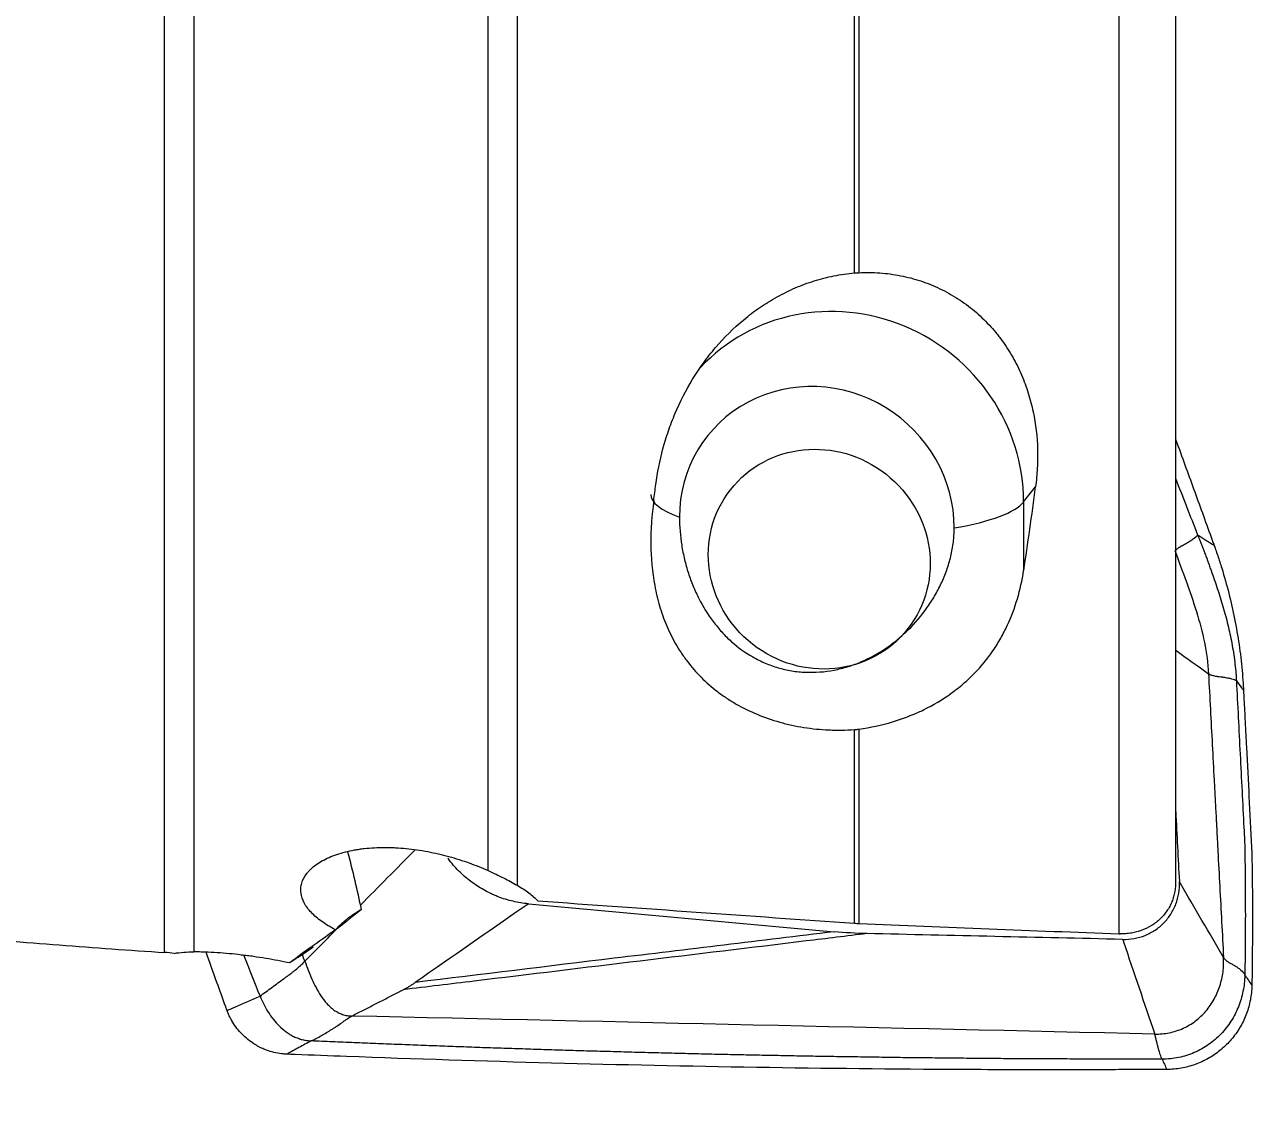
# Model space of a CAD drawing. Header units: millimetres. Extents: x -22 to 182, y -36 to 47.
# Drawn here: x 158.56 to 170, y -10.38 to -0.21 of the extents above; entities that cross this region are included whole.
import ezdxf

# ---------------------------------------------------------------- set-up
doc = ezdxf.new("R2010")
doc.units = ezdxf.units.MM
doc.layers.add('1', color=4, linetype='Continuous')
doc.layers.add('SK2', color=7, linetype='Continuous')
doc.styles.add('iso_b_vert', font='simplex.shx')
doc.dimstyles.get("Standard").update_dxf_attribs({"dimtxt": 0.18, "dimasz": 0.18, "dimexe": 0.18, "dimexo": 0.0625, "dimgap": 0.09, "dimtad": 1, "dimzin": 0, "dimdsep": 52, "dimtxsty": 'Standard', "dimcen": 0.09, "dimadec": 0, "dimazin": 0, "dimtfac": 1, "dimtdec": 4, "dimtofl": 0, "dimtmove": 0, "dimatfit": 3, "dimfxl": 1, "dimtolj": 1, "dimtzin": 0, "dimarcsym": 0})

# ---------------------------------------------------------------- blocks, each defined once
blk = doc.blocks.new('_U2')
at = {"layer": 'SK2', "lineweight": 13}
for p, q in [((51, -11.58425), (51, -27.75)), ((170, -11.5875), (170, -27.75)), ((170, -25.75), (51, -25.75))]:
    blk.add_line(p, q, dxfattribs=at)
at = {"layer": 'SK2', "lineweight": 18}
for points in [[(51, -25.75), (54.499998, -25.289216), (54.500002, -26.210784)], [(170, -25.75), (166.500002, -26.210784), (166.499998, -25.289216)]]:
    blk.add_solid(points, dxfattribs=at)
at = {"layer": 'SK2', "lineweight": 18, "char_height": 3.5, "attachment_point": 7, "line_spacing_factor": 1.084337, "style": 'iso_b_vert'}
for s, insert in [('\\W0.7298;OHX =', (99.891635, -24.717366)), ('\\W0.5391;119', (116.4327, -24.717366))]:
    blk.add_mtext(s, dxfattribs=dict(at, insert=insert))

msp = doc.modelspace()

# ---------------------------------------------------------------- linework, layer by layer
at = {"layer": '1', "lineweight": 13}
for p, q in [((159.863, -8.859), (159.863, 5.049)), ((160.136, 5.046), (160.136, -8.853)), ((162.877, -8.096), (162.877, 5.125)), ((163.149, 5.127), (163.149, -8.233)), ((166.291, -2.527), (166.291, 5.087)), ((166.333, 5.086), (166.333, -2.525)), ((168.757, -8.685), (168.757, 5.022)), ((167.868, -4.661), (167.979, -4.519)), ((167.868, -4.661), (167.868, -5.301)), ((166.291, -8.586), (166.291, -6.782)), ((166.333, -6.778), (166.333, -8.589))]:
    msp.add_line(p, q, dxfattribs=at)
at = {"layer": '1', "lineweight": 18}
for p, q in [((169.285, -8.207), (169.285, 4.841)), ((163.254, -8.405), (166.101, -8.666))]:
    msp.add_line(p, q, dxfattribs=at)
at = {"layer": '1', "lineweight": 13}
for major_axis, ratio, start_param, end_param in [((1.378, -1.079), 0.959505, 0.644259, 3.058965), ((-1.75, 0), 0.225226, 0.00001, 0.558935), ((-1.75, 0), 0.225226, 2.233592, 2.96706)]:
    msp.add_ellipse((166.144, -4.593), major_axis=major_axis, ratio=ratio, start_param=start_param, end_param=end_param, dxfattribs=at)
at = {"layer": '1', "lineweight": 18}
for centre, major_axis, ratio, start_param, end_param in [((165.941, -4.853), (-1.024, 0.801), 0.959505, -2.497334, 0.644259), ((163.166, 0), (0.392, 9.581), 0.171519, -2.07037, -2.052653), ((166.708, -0.016), (0.391, 9.566), 0.171522, -2.149129, -2.053938), ((159.378, -11.79), (13.392, 10.78), 0.068074, 1.342195, 1.359215), ((162.216, -9.622), (3.203, 2.032), 0.319151, 1.671767, 1.706223)]:
    msp.add_ellipse(centre, major_axis=major_axis, ratio=ratio, start_param=start_param, end_param=end_param, dxfattribs=at)
msp.add_ellipse((165.963, -5.194), major_axis=(-0.827, 0.647), ratio=0.959505, dxfattribs=at)
for points, knots in [([(164.441, -4.499), (164.455, -4.388), (164.477, -4.277), (164.522, -4.11), (164.539, -4.055), (164.567, -3.972), (164.577, -3.945), (164.598, -3.89), (164.609, -3.862), (164.667, -3.726), (164.721, -3.62), (164.815, -3.467), (164.848, -3.417), (164.901, -3.343), (164.919, -3.318), (164.957, -3.27), (164.977, -3.246), (165.077, -3.129), (165.165, -3.042), (165.308, -2.923), (165.357, -2.885), (165.435, -2.832), (165.461, -2.815), (165.515, -2.782), (165.543, -2.766), (165.625, -2.72), (165.682, -2.692), (165.797, -2.642), (165.856, -2.62), (165.976, -2.583), (166.037, -2.567), (166.131, -2.548), (166.163, -2.543), (166.227, -2.534), (166.259, -2.53), (166.291, -2.527)], [0, 0, 0, 0, 0.125, 0.125, 0.1875, 0.1875, 0.21875, 0.21875, 0.25, 0.25, 0.375, 0.375, 0.4375, 0.4375, 0.46875, 0.46875, 0.5, 0.5, 0.625, 0.625, 0.6875, 0.6875, 0.71875, 0.71875, 0.75, 0.75, 0.8125, 0.8125, 0.875, 0.875, 0.9375, 0.9375, 0.96875, 0.96875, 1, 1, 1, 1]), ([(166.333, -2.525), (166.398, -2.521), (166.529, -2.523), (166.657, -2.54), (166.752, -2.559), (166.784, -2.566), (166.831, -2.578), (166.847, -2.583), (166.878, -2.592), (166.956, -2.616), (167.09, -2.67), (167.201, -2.733), (167.282, -2.785), (167.309, -2.803), (167.36, -2.841), (167.385, -2.861), (167.458, -2.922), (167.503, -2.965), (167.567, -3.034), (167.598, -3.07), (167.628, -3.106), (167.647, -3.131), (167.656, -3.144), (167.703, -3.207), (167.736, -3.259), (167.797, -3.366), (167.824, -3.421), (167.86, -3.505), (167.871, -3.533), (167.892, -3.59), (167.902, -3.619), (167.929, -3.706), (167.944, -3.763), (167.981, -3.937), (167.994, -4.054), (167.998, -4.201), (167.998, -4.23), (167.997, -4.288), (167.996, -4.318), (167.992, -4.405), (167.986, -4.462), (167.979, -4.519)], [0, 0, 0, 0, 0.0625, 0.125, 0.125, 0.15625, 0.15625, 0.171875, 0.171875, 0.1875, 0.25, 0.3125, 0.3125, 0.34375, 0.34375, 0.375, 0.375, 0.4375, 0.4375, 0.46875, 0.484375, 0.484375, 0.5, 0.5, 0.5625, 0.5625, 0.625, 0.625, 0.65625, 0.65625, 0.6875, 0.6875, 0.75, 0.75, 0.875, 0.875, 0.90625, 0.90625, 0.9375, 0.9375, 1, 1, 1, 1]), ([(169.284, -4.077), (169.292, -4.099), (169.356, -4.274), (169.472, -4.596), (169.583, -4.9), (169.64, -5.058), (169.642, -5.065)], [0, 0, 0, 0, 0.068246, 0.52477, 0.981293, 1, 1, 1, 1]), ([(164.421, -4.648), (164.402, -4.784), (164.393, -4.918), (164.395, -5.182), (164.406, -5.312), (164.436, -5.472), (164.443, -5.504), (164.458, -5.567), (164.466, -5.598), (164.493, -5.691), (164.514, -5.751), (164.564, -5.869), (164.592, -5.926), (164.64, -6.01), (164.657, -6.038), (164.684, -6.079), (164.694, -6.092), (164.713, -6.119), (164.761, -6.185), (164.815, -6.247), (164.909, -6.341), (164.96, -6.386), (165.028, -6.438), (165.042, -6.449), (165.071, -6.469), (165.085, -6.479), (165.129, -6.508), (165.159, -6.527), (165.252, -6.58), (165.316, -6.611), (165.451, -6.668), (165.522, -6.692), (165.614, -6.718), (165.632, -6.723), (165.67, -6.732), (165.726, -6.745), (165.783, -6.756), (165.897, -6.774), (165.975, -6.782), (166.073, -6.786), (166.092, -6.787), (166.132, -6.787), (166.152, -6.787), (166.211, -6.787), (166.251, -6.785), (166.291, -6.782)], [0, 0, 0, 0, 0.125, 0.125, 0.25, 0.25, 0.28125, 0.28125, 0.3125, 0.3125, 0.375, 0.375, 0.4375, 0.4375, 0.46875, 0.46875, 0.484375, 0.484375, 0.5, 0.5625, 0.5625, 0.625, 0.625, 0.640625, 0.640625, 0.65625, 0.65625, 0.6875, 0.6875, 0.75, 0.75, 0.8125, 0.8125, 0.828125, 0.828125, 0.84375, 0.875, 0.875, 0.9375, 0.9375, 0.953125, 0.953125, 0.96875, 0.96875, 1, 1, 1, 1]), ([(164.66, -4.802), (164.66, -4.89), (164.668, -4.978), (164.685, -5.087), (164.689, -5.109), (164.698, -5.153), (164.703, -5.175), (164.718, -5.239), (164.73, -5.282), (164.757, -5.365), (164.772, -5.405), (164.805, -5.485), (164.823, -5.524), (164.881, -5.638), (164.925, -5.709), (164.988, -5.793), (165.001, -5.809), (165.027, -5.841), (165.041, -5.857), (165.083, -5.904), (165.113, -5.933), (165.205, -6.016), (165.272, -6.064), (165.363, -6.116), (165.382, -6.126), (165.42, -6.145), (165.44, -6.154), (165.499, -6.179), (165.579, -6.208), (165.663, -6.227), (165.728, -6.238), (165.75, -6.241), (165.794, -6.245), (165.815, -6.247), (165.925, -6.251), (166.013, -6.245), (166.123, -6.224), (166.145, -6.219), (166.188, -6.208), (166.21, -6.202), (166.274, -6.182), (166.315, -6.167), (166.377, -6.14), (166.397, -6.131), (166.437, -6.111), (166.457, -6.101), (166.516, -6.068), (166.554, -6.045), (166.627, -5.995), (166.662, -5.968), (166.714, -5.926), (166.73, -5.911), (166.763, -5.881), (166.78, -5.866), (166.858, -5.788), (166.915, -5.721), (166.992, -5.613), (167.016, -5.576), (167.05, -5.518), (167.06, -5.498), (167.081, -5.459), (167.091, -5.439), (167.119, -5.379), (167.136, -5.338), (167.166, -5.254), (167.179, -5.211), (167.2, -5.123), (167.208, -5.079), (167.218, -4.992), (167.221, -4.948), (167.221, -4.904)], [0, 0, 0, 0, 0.0625, 0.0625, 0.078125, 0.078125, 0.09375, 0.09375, 0.125, 0.125, 0.15625, 0.15625, 0.1875, 0.1875, 0.25, 0.25, 0.265625, 0.265625, 0.28125, 0.28125, 0.3125, 0.3125, 0.375, 0.375, 0.390625, 0.390625, 0.40625, 0.40625, 0.4375, 0.46875, 0.46875, 0.484375, 0.484375, 0.5, 0.5, 0.5625, 0.5625, 0.578125, 0.578125, 0.59375, 0.59375, 0.625, 0.625, 0.640625, 0.640625, 0.65625, 0.65625, 0.6875, 0.6875, 0.71875, 0.71875, 0.734375, 0.734375, 0.75, 0.75, 0.8125, 0.8125, 0.84375, 0.84375, 0.859375, 0.859375, 0.875, 0.875, 0.90625, 0.90625, 0.9375, 0.9375, 0.96875, 0.96875, 1, 1, 1, 1]), ([(169.279, -5.119), (169.281, -5.115), (169.289, -5.105), (169.308, -5.09), (169.327, -5.078), (169.337, -5.072), (169.344, -5.068), (169.354, -5.063), (169.368, -5.055), (169.392, -5.041), (169.42, -5.024), (169.458, -4.998), (169.48, -4.98), (169.491, -4.969)], [0, 0, 0, 0, 0.125, 0.25, 0.3125, 0.34375, 0.359375, 0.375, 0.4375, 0.5, 0.625, 0.75, 1, 1, 1, 1]), ([(169.491, -4.969), (169.496, -4.983), (169.507, -5.011), (169.523, -5.052), (169.539, -5.093), (169.554, -5.134), (169.57, -5.176), (169.585, -5.217), (169.6, -5.259), (169.62, -5.314), (169.645, -5.384), (169.673, -5.467), (169.7, -5.551), (169.725, -5.636), (169.749, -5.72), (169.771, -5.806), (169.791, -5.891), (169.808, -5.977), (169.823, -6.064), (169.835, -6.151), (169.843, -6.223), (169.848, -6.281), (169.849, -6.31), (169.85, -6.325)], [0, 0, 0, 0, 0.03125, 0.0625, 0.09375, 0.125, 0.15625, 0.1875, 0.21875, 0.25, 0.3125, 0.375, 0.4375, 0.5, 0.5625, 0.625, 0.6875, 0.75, 0.8125, 0.875, 0.9375, 0.96875, 1, 1, 1, 1]), ([(169.642, -5.065), (169.647, -5.077), (169.659, -5.109), (169.683, -5.18), (169.727, -5.316), (169.782, -5.512), (169.836, -5.75), (169.877, -5.99), (169.901, -6.19), (169.912, -6.331), (169.915, -6.393), (169.916, -6.414), (169.916, -6.415)], [0, 0, 0, 0, 0.029563, 0.073545, 0.161507, 0.337432, 0.513357, 0.689282, 0.865207, 0.953169, 0.99715, 1, 1, 1, 1]), ([(166.333, -6.778), (166.441, -6.763), (166.545, -6.74), (166.695, -6.695), (166.745, -6.678), (166.817, -6.65), (166.841, -6.64), (166.889, -6.619), (166.912, -6.609), (167.026, -6.553), (167.111, -6.502), (167.21, -6.431), (167.229, -6.417), (167.268, -6.387), (167.286, -6.372), (167.341, -6.325), (167.375, -6.293), (167.473, -6.193), (167.531, -6.122), (167.595, -6.028), (167.608, -6.009), (167.632, -5.97), (167.666, -5.912), (167.697, -5.853), (167.753, -5.732), (167.784, -5.649), (167.835, -5.478), (167.854, -5.391), (167.868, -5.301)], [0, 0, 0, 0, 0.125, 0.125, 0.1875, 0.1875, 0.21875, 0.21875, 0.25, 0.25, 0.375, 0.375, 0.40625, 0.40625, 0.4375, 0.4375, 0.5, 0.5, 0.625, 0.625, 0.65625, 0.65625, 0.6875, 0.75, 0.75, 0.875, 0.875, 1, 1, 1, 1]), ([(169.591, -6.263), (169.595, -6.266), (169.607, -6.271), (169.632, -6.278), (169.653, -6.282), (169.665, -6.285), (169.672, -6.286), (169.684, -6.287), (169.697, -6.289), (169.714, -6.291), (169.739, -6.295), (169.771, -6.3), (169.819, -6.31), (169.841, -6.319), (169.85, -6.325)], [0, 0, 0, 0, 0.125, 0.25, 0.3125, 0.34375, 0.359375, 0.375, 0.4375, 0.46875, 0.5, 0.625, 0.75, 1, 1, 1, 1]), ([(169.591, -6.263), (169.602, -6.483), (169.62, -6.813), (169.64, -7.198), (169.652, -7.419), (169.658, -7.543), (169.663, -7.625), (169.665, -7.666), (169.667, -7.701), (169.668, -7.728), (169.669, -7.749), (169.67, -7.77), (169.672, -7.797), (169.674, -7.845), (169.682, -7.997), (169.695, -8.244), (169.713, -8.575), (169.725, -8.795), (169.73, -8.905)], [0, 0, 0, 0, 0.25, 0.375, 0.4375, 0.5, 0.515625, 0.53125, 0.546875, 0.554688, 0.5625, 0.570312, 0.578125, 0.59375, 0.625, 0.75, 0.875, 1, 1, 1, 1]), ([(169.85, -6.325), (169.862, -6.554), (169.879, -6.897), (169.903, -7.355), (169.916, -7.612), (169.924, -7.771), (169.926, -7.813), (169.927, -7.835), (169.928, -7.843), (169.928, -7.849), (169.928, -7.85), (169.928, -7.852), (169.928, -7.853), (169.928, -7.855), (169.929, -7.856), (169.929, -7.859), (169.929, -7.862), (169.929, -7.866), (169.929, -7.872), (169.929, -7.876), (169.929, -7.883), (169.929, -7.895), (169.93, -7.92), (169.93, -7.968), (169.932, -8.125), (169.935, -8.496), (169.933, -8.839), (169.929, -9.067)], [0, 0, 0, 0, 0.25, 0.375, 0.5, 0.53125, 0.546875, 0.546875, 0.554687, 0.554687, 0.555664, 0.555664, 0.556641, 0.556641, 0.558594, 0.558594, 0.560547, 0.5625, 0.5625, 0.566406, 0.566406, 0.570312, 0.578125, 0.59375, 0.625, 0.75, 1, 1, 1, 1]), ([(169.916, -6.415), (169.917, -6.434), (169.919, -6.462), (169.924, -6.56), (169.932, -6.718), (169.947, -7.024), (169.964, -7.34), (169.978, -7.616), (169.986, -7.774), (169.99, -7.858), (169.993, -7.908), (169.993, -7.923), (169.994, -7.935), (169.995, -7.945), (169.995, -7.955), (169.995, -7.967), (169.995, -7.987), (169.996, -8.041), (169.998, -8.169), (170, -8.367), (170, -8.604), (169.999, -8.841), (169.997, -9.008), (169.996, -9.107), (169.995, -9.132), (169.995, -9.15), (169.995, -9.159), (169.995, -9.162)], [0, 0, 0, 0, 0.020172, 0.030957, 0.106451, 0.19273, 0.365288, 0.451567, 0.494707, 0.537846, 0.543238, 0.548631, 0.554023, 0.55672, 0.559416, 0.564808, 0.570201, 0.580986, 0.624125, 0.710404, 0.796683, 0.882962, 0.969241, 0.980026, 0.990811, 0.996203, 1, 1, 1, 1]), ([(161.455, -8.648), (161.444, -8.642), (161.432, -8.636), (161.41, -8.623), (161.399, -8.617), (161.367, -8.597), (161.347, -8.584), (161.291, -8.544), (161.258, -8.516), (161.217, -8.473), (161.204, -8.458), (161.182, -8.428), (161.172, -8.413), (161.148, -8.367), (161.138, -8.336), (161.133, -8.298), (161.132, -8.29), (161.131, -8.274), (161.132, -8.266), (161.134, -8.243), (161.136, -8.228), (161.15, -8.182), (161.165, -8.152), (161.193, -8.116), (161.199, -8.109), (161.212, -8.095), (161.219, -8.088), (161.24, -8.068), (161.272, -8.042), (161.309, -8.018), (161.35, -7.995), (161.372, -7.984), (161.441, -7.953), (161.492, -7.936), (161.575, -7.915), (161.603, -7.909), (161.648, -7.901), (161.663, -7.899), (161.693, -7.894), (161.708, -7.892), (161.785, -7.883), (161.849, -7.88), (161.931, -7.88), (161.948, -7.88), (161.981, -7.881), (162.031, -7.883), (162.114, -7.889), (162.181, -7.897), (162.248, -7.907), (162.281, -7.913), (162.382, -7.932), (162.447, -7.947), (162.543, -7.973), (162.575, -7.983), (162.638, -8.003), (162.669, -8.013), (162.761, -8.046), (162.82, -8.07), (162.877, -8.096)], [0, 0, 0, 0, 0.015625, 0.015625, 0.03125, 0.03125, 0.0625, 0.0625, 0.125, 0.125, 0.15625, 0.15625, 0.1875, 0.1875, 0.25, 0.25, 0.265625, 0.265625, 0.28125, 0.28125, 0.3125, 0.3125, 0.375, 0.375, 0.390625, 0.390625, 0.40625, 0.40625, 0.4375, 0.46875, 0.46875, 0.5, 0.5, 0.5625, 0.5625, 0.59375, 0.59375, 0.609375, 0.609375, 0.625, 0.625, 0.6875, 0.6875, 0.703125, 0.703125, 0.71875, 0.75, 0.78125, 0.78125, 0.8125, 0.8125, 0.875, 0.875, 0.90625, 0.90625, 0.9375, 0.9375, 1, 1, 1, 1]), ([(163.254, -8.405), (163.205, -8.401), (163.157, -8.393), (163.063, -8.371), (163.016, -8.357), (162.959, -8.335), (162.947, -8.33), (162.925, -8.32), (162.913, -8.315), (162.88, -8.299), (162.858, -8.288), (162.794, -8.252), (162.753, -8.226), (162.695, -8.181), (162.676, -8.166), (162.638, -8.133), (162.62, -8.116), (162.568, -8.063), (162.535, -8.025), (162.505, -7.983), (162.503, -7.981)], [0, 0, 0, 0, 0.165293, 0.165293, 0.330585, 0.330585, 0.371908, 0.371908, 0.413231, 0.413231, 0.495878, 0.495878, 0.66117, 0.66117, 0.743817, 0.743817, 0.826463, 0.826463, 0.991756, 1, 1, 1, 1]), ([(148.373, -8.513), (148.397, -8.506), (148.42, -8.5), (148.479, -8.484), (148.515, -8.475), (148.695, -8.428), (148.843, -8.394), (149.149, -8.33), (149.305, -8.301), (149.546, -8.261), (149.627, -8.249), (149.751, -8.231), (149.792, -8.226), (149.875, -8.215), (149.917, -8.209), (150.125, -8.184), (150.293, -8.167), (150.631, -8.141), (150.802, -8.131), (151.059, -8.121), (151.145, -8.119), (151.274, -8.117), (151.318, -8.116), (151.404, -8.116), (151.448, -8.116), (151.663, -8.117), (151.834, -8.122), (152.173, -8.138), (152.34, -8.149), (152.589, -8.171), (152.672, -8.179), (152.775, -8.19), (152.795, -8.192), (152.836, -8.197), (152.898, -8.204), (153.287, -8.246), (153.656, -8.286), (154.311, -8.357), (154.638, -8.391), (155.292, -8.46), (155.619, -8.493), (156.272, -8.558), (156.598, -8.59), (157.25, -8.651), (157.576, -8.681), (158.229, -8.737), (158.555, -8.764), (159.208, -8.814), (159.535, -8.838), (159.863, -8.859)], [0, 0, 0, 0, 0.007152, 0.007152, 0.017828, 0.017828, 0.060531, 0.060531, 0.103234, 0.103234, 0.124586, 0.124586, 0.135261, 0.135261, 0.145937, 0.145937, 0.18864, 0.18864, 0.231344, 0.231344, 0.252695, 0.252695, 0.263371, 0.263371, 0.274047, 0.274047, 0.31675, 0.31675, 0.359453, 0.359453, 0.380805, 0.380805, 0.386142, 0.386142, 0.39148, 0.402156, 0.487562, 0.487562, 0.572969, 0.572969, 0.658375, 0.658375, 0.743781, 0.743781, 0.829187, 0.829187, 0.914594, 0.914594, 1, 1, 1, 1]), ([(162.877, -8.096), (162.928, -8.119), (162.976, -8.142), (163.067, -8.187), (163.109, -8.209), (163.149, -8.233)], [0, 0, 0, 0, 0.5, 0.5, 1, 1, 1, 1]), ([(163.149, -8.233), (163.188, -8.255), (163.224, -8.279), (163.288, -8.328), (163.317, -8.353), (163.342, -8.378)], [0, 0, 0, 0, 0.5, 0.5, 1, 1, 1, 1]), ([(169.284, -8.193), (169.285, -8.226), (169.283, -8.259), (169.274, -8.308), (169.27, -8.324), (169.261, -8.355), (169.25, -8.386), (169.237, -8.415), (169.221, -8.444), (169.212, -8.459), (169.184, -8.499), (169.163, -8.524), (169.127, -8.558), (169.115, -8.569), (169.088, -8.59), (169.074, -8.599), (169.032, -8.625), (169.002, -8.64), (168.954, -8.658), (168.938, -8.663), (168.905, -8.672), (168.872, -8.679), (168.838, -8.683), (168.803, -8.685), (168.786, -8.686), (168.768, -8.685)], [0, 0, 0, 0, 0.125, 0.125, 0.1875, 0.1875, 0.25, 0.3125, 0.3125, 0.375, 0.375, 0.5, 0.5, 0.5625, 0.5625, 0.625, 0.625, 0.75, 0.75, 0.8125, 0.8125, 0.875, 0.9375, 0.9375, 1, 1, 1, 1]), ([(161.698, -8.459), (161.651, -8.486), (161.607, -8.514), (161.557, -8.554), (161.547, -8.562), (161.527, -8.578), (161.499, -8.604), (161.472, -8.63), (161.455, -8.648)], [0, 0, 0, 0, 0.5, 0.5, 0.625, 0.625, 0.75, 1, 1, 1, 1]), ([(161.455, -8.648), (161.373, -8.707), (161.296, -8.762), (161.188, -8.839), (161.153, -8.864), (161.096, -8.906), (161.072, -8.924), (161.05, -8.941)], [0, 0, 0, 0, 0.532216, 0.532216, 0.798324, 0.798324, 1, 1, 1, 1]), ([(161.029, -8.957), (160.955, -8.941), (160.881, -8.927), (160.768, -8.908), (160.73, -8.903), (160.673, -8.894), (160.654, -8.892), (160.616, -8.887), (160.596, -8.885), (160.501, -8.873), (160.426, -8.866), (160.316, -8.859), (160.279, -8.857), (160.225, -8.855), (160.207, -8.855), (160.171, -8.854), (160.154, -8.854), (160.136, -8.853)], [0, 0, 0, 0, 0.25, 0.25, 0.375, 0.375, 0.4375, 0.4375, 0.5, 0.5, 0.75, 0.75, 0.875, 0.875, 0.9375, 0.9375, 1, 1, 1, 1]), ([(160.445, -9.4), (160.444, -9.397), (160.44, -9.385), (160.409, -9.3), (160.344, -9.12), (160.282, -8.951), (160.249, -8.857)], [0, 0, 0, 0, 0.01256, 0.064581, 0.480749, 1, 1, 1, 1]), ([(161.142, -8.884), (161.132, -8.889), (161.123, -8.895), (161.104, -8.906), (161.094, -8.912), (161.066, -8.93), (161.047, -8.943), (161.029, -8.957)], [0, 0, 0, 0, 0.25, 0.25, 0.5, 0.5, 1, 1, 1, 1]), ([(169.73, -8.905), (169.735, -8.912), (169.746, -8.927), (169.767, -8.943), (169.789, -8.956), (169.807, -8.965), (169.821, -8.973), (169.832, -8.98), (169.848, -8.989), (169.869, -9.004), (169.902, -9.031), (169.92, -9.052), (169.929, -9.067)], [0, 0, 0, 0, 0.125, 0.25, 0.3125, 0.375, 0.4375, 0.46875, 0.5, 0.625, 0.75, 1, 1, 1, 1]), ([(160.752, -9.266), (160.788, -9.239), (160.844, -9.198), (160.919, -9.143), (160.966, -9.109), (161.004, -9.081), (161.025, -9.066), (161.038, -9.056), (161.047, -9.049), (161.062, -9.037), (161.091, -9.014), (161.13, -8.98), (161.157, -8.954), (161.17, -8.941)], [0, 0, 0, 0, 0.25, 0.375, 0.5, 0.5625, 0.625, 0.640625, 0.65625, 0.6875, 0.75, 0.875, 1, 1, 1, 1]), ([(161.17, -8.941), (161.18, -8.969), (161.201, -9.025), (161.235, -9.107), (161.273, -9.187), (161.318, -9.265), (161.363, -9.325), (161.406, -9.367), (161.44, -9.396), (161.479, -9.419), (161.52, -9.437), (161.564, -9.448), (161.593, -9.451), (161.608, -9.451)], [0, 0, 0, 0, 0.125, 0.25, 0.375, 0.5, 0.625, 0.6875, 0.75, 0.8125, 0.875, 0.9375, 1, 1, 1, 1]), ([(162.086, -9.206), (162.087, -9.206), (162.095, -9.201), (162.113, -9.192), (162.138, -9.177), (162.163, -9.162), (162.183, -9.149), (162.195, -9.14), (162.199, -9.138)], [0, 0, 0, 0, 0.011385, 0.233983, 0.456581, 0.679179, 0.901777, 1, 1, 1, 1]), ([(160.752, -9.266), (160.762, -9.292), (160.785, -9.342), (160.826, -9.415), (160.875, -9.484), (160.931, -9.546), (160.984, -9.592), (161.031, -9.623), (161.068, -9.643), (161.106, -9.659), (161.146, -9.672), (161.187, -9.68), (161.215, -9.682), (161.229, -9.683)], [0, 0, 0, 0, 0.125, 0.25, 0.375, 0.5, 0.625, 0.6875, 0.75, 0.8125, 0.875, 0.9375, 1, 1, 1, 1]), ([(161.608, -9.451), (161.625, -9.443), (161.658, -9.425), (161.726, -9.391), (161.81, -9.348), (161.911, -9.296), (161.987, -9.257), (162.037, -9.231), (162.062, -9.218), (162.078, -9.21), (162.086, -9.206)], [0, 0, 0, 0, 0.105547, 0.211095, 0.422189, 0.633284, 0.844379, 0.897152, 0.949926, 1, 1, 1, 1]), ([(169.995, -9.162), (169.995, -9.164), (169.995, -9.171), (169.994, -9.183), (169.992, -9.218), (169.987, -9.268), (169.97, -9.356), (169.936, -9.46), (169.875, -9.579), (169.795, -9.684), (169.699, -9.776), (169.589, -9.85), (169.467, -9.906), (169.359, -9.935), (169.27, -9.947), (169.225, -9.949), (169.203, -9.949)], [0, 0, 0, 0, 0.003982, 0.017442, 0.030902, 0.08474, 0.138579, 0.246257, 0.353934, 0.461612, 0.56929, 0.676967, 0.784645, 0.892322, 0.946161, 1, 1, 1, 1]), ([(161, -9.807), (160.996, -9.806), (160.987, -9.806), (160.971, -9.805), (160.935, -9.801), (160.881, -9.791), (160.824, -9.774), (160.756, -9.746), (160.671, -9.699), (160.568, -9.612), (160.503, -9.522), (160.469, -9.458), (160.457, -9.431), (160.449, -9.411), (160.446, -9.403), (160.445, -9.4)], [0, 0, 0, 0, 0.016627, 0.041512, 0.066396, 0.165935, 0.265474, 0.315244, 0.464552, 0.66363, 0.862708, 0.912477, 0.962247, 0.987131, 1, 1, 1, 1]), ([(161.229, -9.683), (161.26, -9.668), (161.308, -9.643), (161.371, -9.606), (161.411, -9.582), (161.443, -9.562), (161.474, -9.541), (161.506, -9.519), (161.537, -9.497), (161.568, -9.474), (161.592, -9.459), (161.608, -9.451)], [0, 0, 0, 0, 0.25, 0.375, 0.5, 0.5625, 0.625, 0.75, 0.8125, 0.875, 1, 1, 1, 1]), ([(169.158, -9.853), (169.093, -9.853), (168.962, -9.853), (168.765, -9.853), (168.568, -9.853), (168.371, -9.852), (168.174, -9.851), (167.977, -9.85), (167.78, -9.849), (167.582, -9.848), (167.385, -9.846), (167.188, -9.844), (166.99, -9.842), (166.793, -9.84), (166.595, -9.837), (166.397, -9.834), (166.199, -9.831), (166.001, -9.828), (165.803, -9.825), (165.605, -9.821), (165.407, -9.817), (165.209, -9.813), (165.011, -9.809), (164.812, -9.804), (164.614, -9.799), (164.415, -9.794), (164.217, -9.789), (164.018, -9.783), (163.819, -9.778), (163.62, -9.772), (163.421, -9.766), (163.222, -9.759), (163.023, -9.753), (162.824, -9.746), (162.625, -9.739), (162.426, -9.731), (162.226, -9.724), (162.027, -9.716), (161.828, -9.708), (161.628, -9.7), (161.428, -9.692), (161.295, -9.686), (161.229, -9.683)], [0, 0, 0, 0, 0.024821, 0.049651, 0.07449, 0.099338, 0.124195, 0.149062, 0.173938, 0.198823, 0.223717, 0.248621, 0.273533, 0.298455, 0.323386, 0.348326, 0.373276, 0.398234, 0.423202, 0.448179, 0.473165, 0.498161, 0.523165, 0.548179, 0.573202, 0.598234, 0.623276, 0.648326, 0.673386, 0.698455, 0.723533, 0.748621, 0.773717, 0.798823, 0.823938, 0.849062, 0.874195, 0.899338, 0.92449, 0.949651, 0.974821, 1, 1, 1, 1]), ([(169.158, -9.853), (169.153, -9.841), (169.141, -9.812), (169.127, -9.765), (169.116, -9.727), (169.111, -9.703), (169.107, -9.688), (169.104, -9.675), (169.101, -9.663), (169.096, -9.642), (169.092, -9.628), (169.089, -9.619)], [0, 0, 0, 0, 0.25, 0.5, 0.625, 0.6875, 0.75, 0.78125, 0.8125, 0.875, 1, 1, 1, 1]), ([(168.71, -9.951), (168.556, -9.952), (168.083, -9.953), (166.973, -9.95), (165.381, -9.934), (163.47, -9.893), (162.033, -9.847), (161.231, -9.816), (161.05, -9.809), (161.025, -9.808), (161.009, -9.807), (161.002, -9.807), (161, -9.807)], [0, 0, 0, 0, 0.060095, 0.184039, 0.431927, 0.679814, 0.927702, 0.989674, 0.993547, 0.997421, 0.999357, 1, 1, 1, 1]), ([(169.202, -9.949), (169.191, -9.949), (169.112, -9.95), (168.953, -9.95), (168.799, -9.951), (168.715, -9.951), (168.71, -9.951)], [0, 0, 0, 0, 0.058969, 0.484374, 0.970551, 1, 1, 1, 1])]:
    msp.add_open_spline(points, degree=3, knots=knots, dxfattribs=at)
for points in [[(166.291, -2.527), (166.305, -2.526), (166.319, -2.525), (166.333, -2.525)], [(169.491, -4.969), (169.423, -4.794), (169.355, -4.619), (169.286, -4.444)], [(169.279, -5.119), (169.313, -5.213), (169.383, -5.399), (169.481, -5.681), (169.558, -5.968), (169.586, -6.164), (169.591, -6.263)], [(166.291, -6.782), (166.305, -6.781), (166.319, -6.78), (166.333, -6.778)], [(169.285, -7.547), (169.296, -7.764), (169.307, -7.982), (169.319, -8.199)], [(161.698, -8.459), (161.66, -8.281), (161.618, -8.102), (161.571, -7.923)], [(161.688, -8.418), (161.857, -8.247), (162.025, -8.076), (162.194, -7.906)], [(168.79, -8.737), (168.826, -8.738), (168.898, -8.732), (169.001, -8.703), (169.096, -8.653), (169.177, -8.586), (169.243, -8.503), (169.29, -8.409), (169.317, -8.306), (169.321, -8.234), (169.319, -8.199)], [(163.212, -8.434), (162.875, -8.669), (162.537, -8.903), (162.199, -9.138)], [(163.254, -8.405), (163.24, -8.415), (163.226, -8.425), (163.212, -8.434)], [(163.342, -8.378), (164.326, -8.448), (165.309, -8.518), (166.291, -8.586)], [(161.17, -8.941), (161.285, -8.825), (161.4, -8.709), (161.515, -8.592)], [(166.408, -8.683), (166.306, -8.681), (166.203, -8.676), (166.101, -8.666)], [(166.291, -8.586), (166.305, -8.587), (166.319, -8.588), (166.333, -8.589)], [(166.333, -8.589), (167.141, -8.623), (167.95, -8.655), (168.757, -8.685)], [(168.79, -8.737), (167.996, -8.719), (167.202, -8.701), (166.408, -8.683)], [(168.757, -8.685), (168.761, -8.685), (168.765, -8.685), (168.768, -8.685)], [(159.952, -8.867), (159.922, -8.863), (159.892, -8.861), (159.863, -8.859)], [(159.952, -8.867), (160.009, -8.858), (160.07, -8.853), (160.136, -8.853)], [(160.601, -8.887), (160.651, -9.013), (160.701, -9.14), (160.752, -9.266)], [(169.089, -9.619), (166.595, -9.563), (164.102, -9.507), (161.608, -9.451)], [(169.203, -9.949), (169.203, -9.949), (169.202, -9.949), (169.202, -9.949)]]:
    msp.add_open_spline(points, degree=3, dxfattribs=at)
at = {"layer": '1', "lineweight": 13}
for points, knots in [([(169.491, -4.969), (169.504, -4.977), (169.529, -4.993), (169.567, -5.017), (169.605, -5.041), (169.63, -5.057), (169.642, -5.065)], [0, 0, 0, 0, 0.249256, 0.499008, 0.749256, 1, 1, 1, 1]), ([(169.916, -6.415), (169.911, -6.408), (169.889, -6.377), (169.867, -6.347), (169.85, -6.325)], [0, 0, 0, 0, 0.25309, 1, 1, 1, 1]), ([(166.408, -8.683), (166.219, -8.706), (166.031, -8.729), (164.811, -8.877), (163.779, -9.001), (162.527, -9.153), (162.307, -9.179), (162.086, -9.206)], [0, 0, 0, 0, 0.130934, 0.130934, 0.846851, 0.846851, 1, 1, 1, 1]), ([(166.101, -8.666), (165.418, -8.749), (164.735, -8.831), (163.434, -8.988), (162.817, -9.063), (162.199, -9.138)], [0, 0, 0, 0, 0.52521, 0.52521, 1, 1, 1, 1]), ([(169.929, -9.067), (169.929, -9.068), (169.928, -9.072), (169.928, -9.078), (169.928, -9.089), (169.927, -9.112), (169.923, -9.156), (169.913, -9.219), (169.895, -9.293), (169.87, -9.365), (169.839, -9.435), (169.801, -9.5), (169.757, -9.562), (169.691, -9.639), (169.614, -9.705), (169.528, -9.759), (169.459, -9.793), (169.387, -9.82), (169.313, -9.839), (169.236, -9.85), (169.184, -9.853), (169.158, -9.853)], [0, 0, 0, 0, 0.003906, 0.007812, 0.015625, 0.03125, 0.0625, 0.125, 0.1875, 0.25, 0.3125, 0.375, 0.4375, 0.5, 0.625, 0.6875, 0.75, 0.8125, 0.875, 0.9375, 1, 1, 1, 1]), ([(160.445, -9.4), (160.471, -9.389), (160.573, -9.344), (160.675, -9.3), (160.752, -9.266)], [0, 0, 0, 0, 0.251787, 1, 1, 1, 1]), ([(161.229, -9.683), (161.19, -9.704), (161.114, -9.745), (161.038, -9.786), (161, -9.807)], [0, 0, 0, 0, 0.50122, 1, 1, 1, 1])]:
    msp.add_open_spline(points, degree=3, knots=knots, dxfattribs=at)
for points in [[(169.285, -6.043), (169.387, -6.116), (169.489, -6.189), (169.591, -6.263)], [(169.329, -8.216), (169.326, -8.21), (169.322, -8.205), (169.319, -8.199)], [(169.73, -8.905), (169.597, -8.675), (169.463, -8.446), (169.329, -8.216)], [(168.79, -8.737), (168.793, -8.744), (168.795, -8.752), (168.798, -8.759)], [(168.798, -8.759), (168.895, -9.046), (168.992, -9.332), (169.089, -9.619)], [(161.17, -8.941), (161.162, -8.921), (161.155, -8.9), (161.148, -8.88)], [(169.089, -9.619), (169.135, -9.62), (169.226, -9.612), (169.356, -9.57), (169.472, -9.501), (169.57, -9.408), (169.646, -9.297), (169.7, -9.173), (169.73, -9.041), (169.733, -8.95), (169.73, -8.905)], [(169.995, -9.162), (169.973, -9.13), (169.951, -9.099), (169.929, -9.067)], [(169.158, -9.853), (169.173, -9.885), (169.187, -9.917), (169.202, -9.949)]]:
    msp.add_open_spline(points, degree=3, dxfattribs=at)

# ---------------------------------------------------------------- dimensions: what is measured, and where the dimension line sits
at = {"layer": 'SK2', "lineweight": 18}
dim = msp.add_linear_dim(base=(51, -25.75), p1=(170, -10), p2=(51, -9.997), dimstyle='Standard', override={"dimtxt": 3.5, "dimasz": 3.5, "dimexe": 2, "dimexo": 1.5875, "dimgap": 1.75, "dimtad": 1, "dimtih": 1, "dimtoh": 0, "dimdec": 2, "dimlfac": 1, "dimzin": 8, "dimdsep": 46, "dimlunit": 2, "dimpost": '<>', "dimtxsty": 'iso_b_vert', "dimsah": 1, "dimse1": 0, "dimse2": 0, "dimsd1": 0, "dimsd2": 0, "dimclrd": 2, "dimclre": 2, "dimclrt": 2, "dimtol": 0, "dimtm": -0.1, "dimtfac": 1, "dimtdec": 2, "dimtofl": 1, "dimtmove": 0, "dimtzin": 8, "dimlwd": 13, "dimlwe": 13}, dxfattribs=at)
dim.commit()
dim.dimension.update_dxf_attribs({"geometry": '_U2', "text_midpoint": (110.5, -25.75)})

doc.saveas('drawing.dxf')
